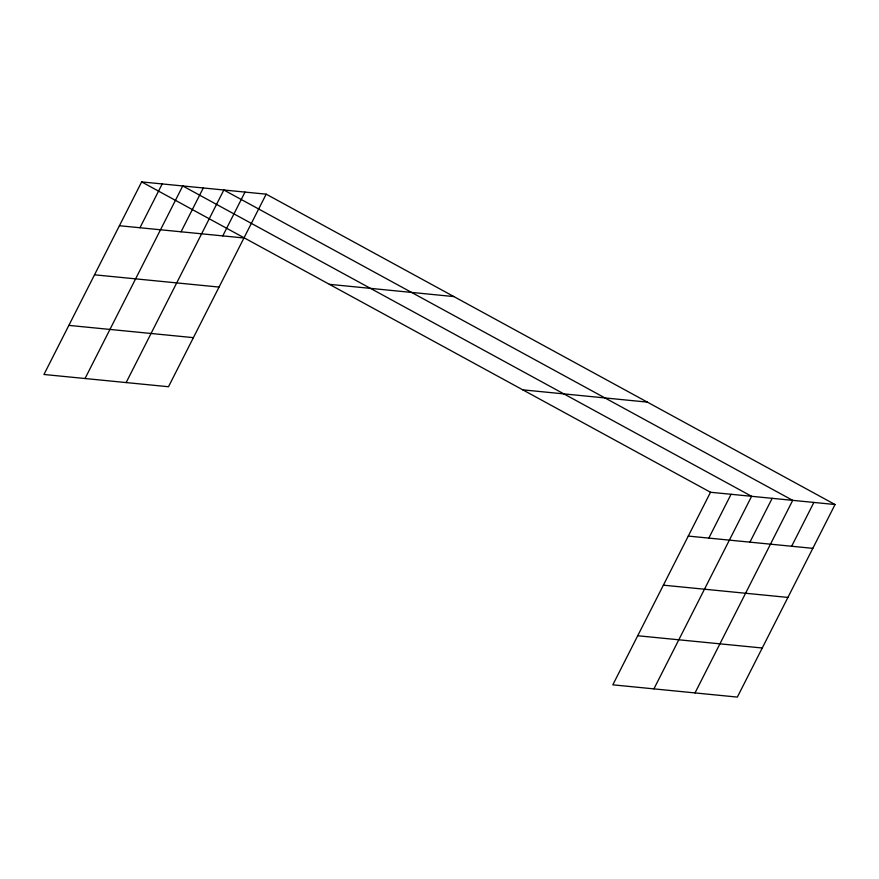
<?xml version="1.0" encoding="UTF-8"?>
<svg xmlns="http://www.w3.org/2000/svg" width="879" height="879" viewBox="0 0 879 879"><rect width="100%" height="100%" fill="white"/><g stroke="black" fill="none" stroke-linecap="round" stroke-linejoin="round"><path stroke-width="1.32" d="M266.183 194.171L141.651 181.909L43.95 374.476L168.493 386.738L266.183 194.171L835.05 504.524L737.349 697.091L612.817 684.829L710.507 492.262L835.05 504.524M139.97 227.749L162.197 183.931M85.043 378.519L182.744 185.952L751.611 496.305L653.91 688.872M181.063 231.792L203.291 187.974M126.147 382.574L223.837 189.996L792.704 500.36L695.014 692.927M222.783 235.902L245.01 192.083M708.826 538.102L731.064 494.284M749.93 542.145L772.158 498.327M791.649 546.255L813.877 502.436M119.412 225.727L243.955 237.978M329.372 284.324L453.916 296.586M94.514 274.808L219.058 287.07M68.859 325.384L193.391 337.646M522.785 389.847L647.329 402.11M688.279 536.08L812.822 548.342M663.381 585.172L787.914 597.423M637.714 635.748L762.258 647.999M141.651 181.909L710.507 492.262"/></g></svg>
